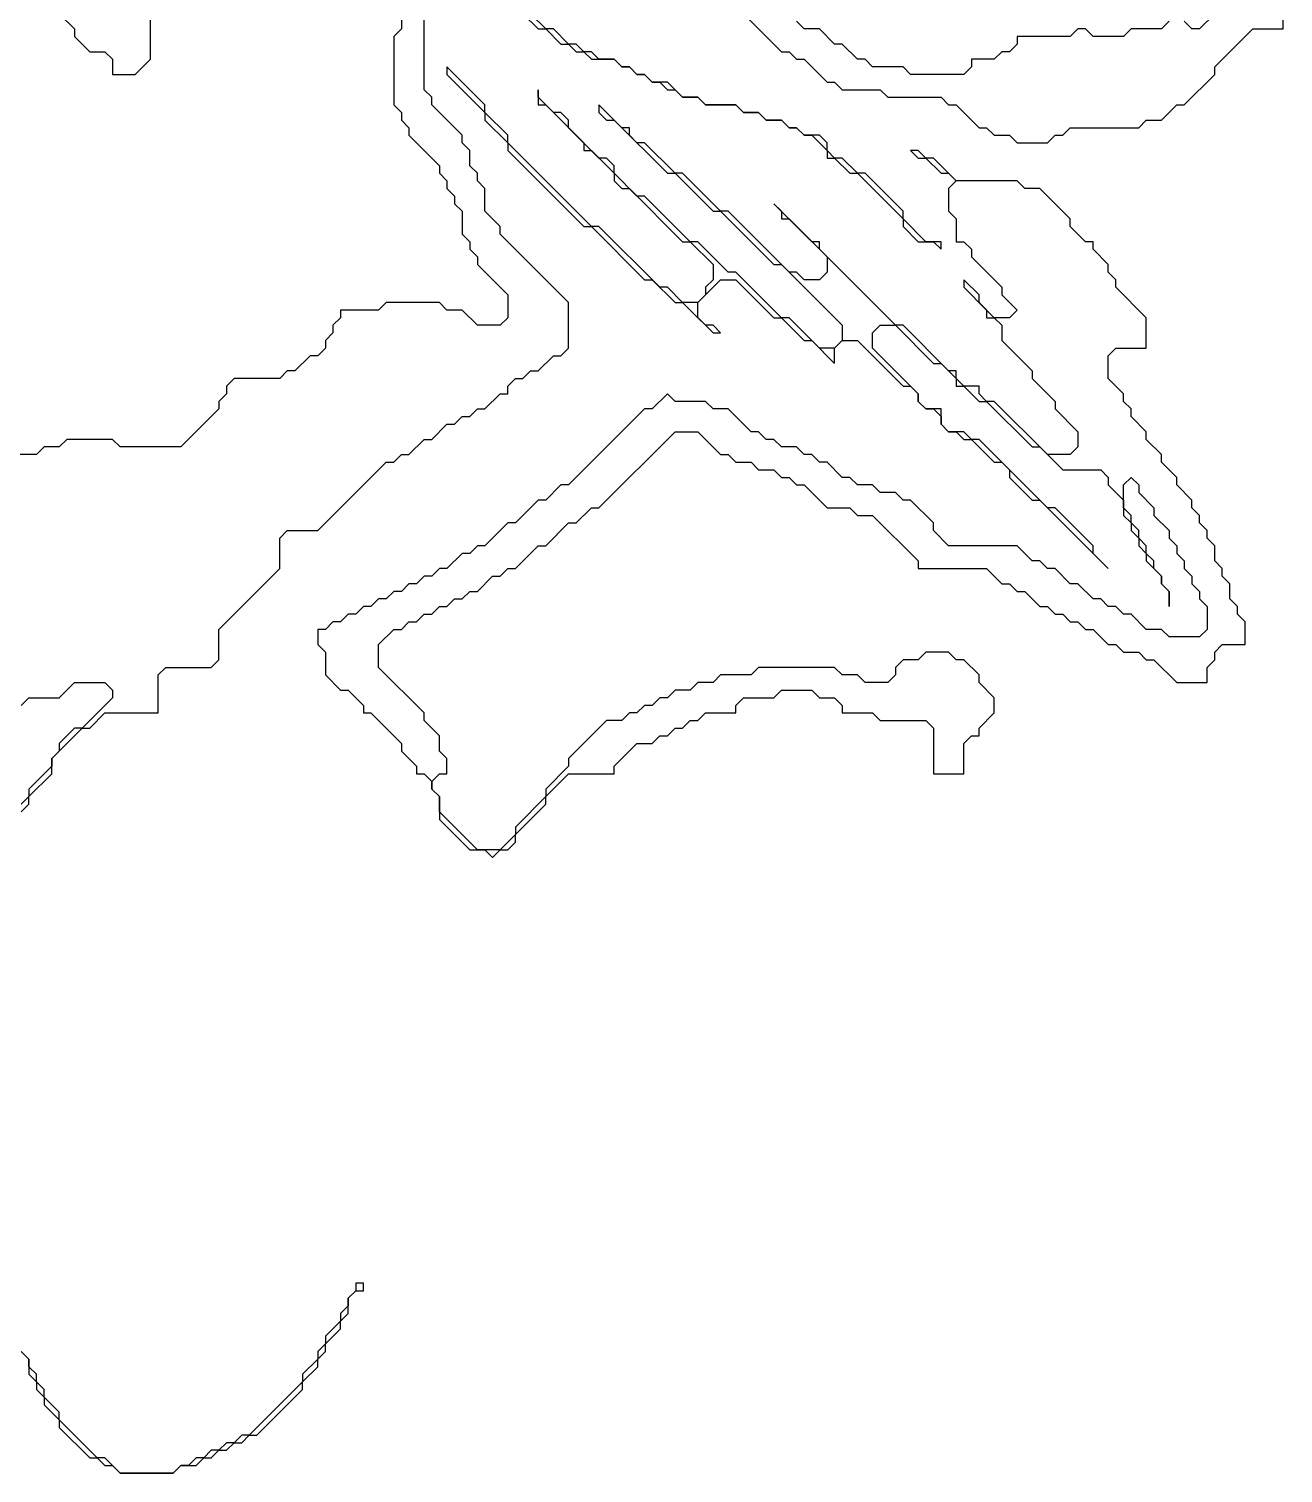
# Model space of a CAD drawing. Header units: metres. Extents: x 0 to 100, y 0 to 141.
# Drawn here: x 87.025 to 91.15, y 8 to 12.75 of the extents above; entities that cross this region are included whole.
import ezdxf

# ---------------------------------------------------------------- set-up
doc = ezdxf.new("R2010")
doc.units = ezdxf.units.M

msp = doc.modelspace()

# ---------------------------------------------------------------- linework, layer by layer
for points in [[(88.25, 12.875), (88.25, 12.75), (88.225, 12.725), (88.225, 12.5), (88.25, 12.475), (88.25, 12.45), (88.275, 12.425), (88.275, 12.4), (88.375, 12.3), (88.375, 12.275), (88.4, 12.25), (88.4, 12.225), (88.425, 12.2), (88.425, 12.175), (88.45, 12.15), (88.45, 12.075), (88.475, 12.05), (88.475, 12.025), (88.5, 12), (88.5, 11.975), (88.6, 11.875), (88.6, 11.8), (88.575, 11.775), (88.5, 11.775), (88.45, 11.825), (88.4, 11.825), (88.375, 11.85), (88.2, 11.85), (88.175, 11.825), (88.05, 11.825), (88.05, 11.8), (88.025, 11.775), (88.025, 11.75), (88, 11.725), (88, 11.7), (87.975, 11.675), (87.95, 11.675), (87.9, 11.625), (87.875, 11.625), (87.85, 11.6), (87.7, 11.6), (87.675, 11.575), (87.675, 11.55), (87.65, 11.525), (87.65, 11.5), (87.525, 11.375), (87.325, 11.375), (87.3, 11.4), (87.15, 11.4), (87.125, 11.375), (87.075, 11.375), (87.05, 11.35), (86.975, 11.35)], [(87.125, 12.8), (87.175, 12.75), (87.175, 12.725), (87.225, 12.675), (87.275, 12.675), (87.3, 12.65), (87.3, 12.6), (87.375, 12.6), (87.425, 12.65), (87.425, 12.825)], [(89.35, 12.825), (89.5, 12.675), (89.525, 12.675), (89.55, 12.65), (89.575, 12.65), (89.65, 12.575), (89.675, 12.575), (89.7, 12.55), (89.825, 12.55), (89.85, 12.525), (90.025, 12.525), (90.05, 12.5), (90.075, 12.5), (90.15, 12.425), (90.175, 12.425), (90.2, 12.4), (90.25, 12.4), (90.275, 12.375), (90.375, 12.375), (90.4, 12.4), (90.425, 12.4), (90.45, 12.425), (90.675, 12.425), (90.7, 12.45), (90.75, 12.45), (90.8, 12.5), (90.825, 12.5), (90.925, 12.6), (90.925, 12.625), (91.05, 12.75), (91.15, 12.75), (91.15, 12.825)], [(87, 10.175), (87.025, 10.2), (87.025, 10.225), (87.1, 10.3), (87.1, 10.35), (87.2, 10.45), (87.225, 10.45), (87.275, 10.5), (87.45, 10.5), (87.45, 10.625), (87.475, 10.65), (87.625, 10.65), (87.65, 10.675), (87.65, 10.775), (87.85, 10.975), (87.85, 11.075), (87.875, 11.1), (87.975, 11.1), (88.2, 11.325), (88.225, 11.325), (88.25, 11.35), (88.275, 11.35), (88.325, 11.4), (88.35, 11.4), (88.4, 11.45), (88.425, 11.45), (88.45, 11.475), (88.475, 11.475), (88.5, 11.5), (88.525, 11.5), (88.575, 11.55), (88.6, 11.55), (88.6, 11.575), (88.625, 11.6), (88.65, 11.6), (88.675, 11.625), (88.7, 11.625), (88.75, 11.675), (88.775, 11.675), (88.8, 11.7), (88.8, 11.85), (88.575, 12.075), (88.575, 12.1), (88.525, 12.15), (88.525, 12.225), (88.5, 12.25), (88.5, 12.275), (88.475, 12.3), (88.475, 12.35), (88.45, 12.375), (88.45, 12.4), (88.35, 12.5), (88.35, 12.525), (88.325, 12.55), (88.325, 12.8)], [(88.65, 12.8), (88.7, 12.75), (88.725, 12.75), (88.775, 12.7), (88.8, 12.7), (88.825, 12.675), (88.85, 12.675), (88.875, 12.65), (88.95, 12.65), (88.975, 12.625), (89, 12.625), (89.025, 12.6), (89.05, 12.6), (89.075, 12.575), (89.1, 12.575), (89.125, 12.55), (89.15, 12.55), (89.175, 12.525), (89.225, 12.525), (89.25, 12.5), (89.35, 12.5), (89.375, 12.475), (89.425, 12.475), (89.45, 12.45), (89.5, 12.45), (89.525, 12.425), (89.55, 12.425), (89.575, 12.4), (89.6, 12.4), (89.65, 12.35), (89.65, 12.325), (89.675, 12.325), (89.725, 12.275), (89.75, 12.275), (89.9, 12.125), (89.9, 12.1), (89.95, 12.05), (90, 12.05), (90.025, 12.025), (90.025, 12.05), (89.975, 12.05), (89.9, 12.125), (89.9, 12.15), (89.775, 12.275), (89.75, 12.275), (89.7, 12.325), (89.675, 12.325), (89.65, 12.35), (89.65, 12.375), (89.625, 12.4), (89.575, 12.4), (89.55, 12.425), (89.525, 12.425), (89.5, 12.45), (89.45, 12.45), (89.425, 12.475), (89.375, 12.475), (89.35, 12.5), (89.25, 12.5), (89.225, 12.525), (89.175, 12.525), (89.125, 12.575), (89.075, 12.575), (89.05, 12.6), (89.025, 12.6), (89, 12.625), (88.975, 12.625), (88.95, 12.65), (88.9, 12.65), (88.875, 12.675), (88.85, 12.675), (88.825, 12.7), (88.8, 12.7), (88.75, 12.75), (88.725, 12.75), (88.675, 12.8)], [(90.925, 12.8), (90.875, 12.75), (90.85, 12.75), (90.825, 12.775)], [(90.775, 12.775), (90.75, 12.75), (90.65, 12.75), (90.625, 12.725), (90.525, 12.725), (90.5, 12.75), (90.475, 12.75), (90.45, 12.725), (90.275, 12.725), (90.275, 12.7), (90.25, 12.675), (90.225, 12.675), (90.2, 12.65), (90.125, 12.65), (90.125, 12.625), (90.1, 12.6), (89.925, 12.6), (89.9, 12.625), (89.8, 12.625), (89.775, 12.65), (89.75, 12.65), (89.7, 12.7), (89.675, 12.7), (89.625, 12.75), (89.575, 12.75), (89.55, 12.775)], [(87, 10.525), (87.025, 10.55), (87.125, 10.55), (87.175, 10.6), (87.275, 10.6), (87.3, 10.575), (87.3, 10.55), (87.2, 10.45), (87.175, 10.45), (87.125, 10.4), (87.125, 10.375), (87.1, 10.35), (87.1, 10.325), (87.025, 10.25), (87.025, 10.225), (87, 10.2)], [(87, 8.4), (87.025, 8.375), (87.025, 8.325), (87.05, 8.3), (87.05, 8.275), (87.075, 8.25), (87.075, 8.225), (87.125, 8.175), (87.125, 8.15), (87.225, 8.05), (87.25, 8.05), (87.275, 8.025), (87.3, 8.025), (87.325, 8), (87.5, 8), (87.525, 8.025), (87.575, 8.025), (87.6, 8.05), (87.625, 8.05), (87.65, 8.075), (87.675, 8.075), (87.7, 8.1), (87.725, 8.1), (87.75, 8.125), (87.775, 8.125), (87.925, 8.275), (87.925, 8.3), (87.975, 8.35), (87.975, 8.375), (88, 8.4), (88, 8.425), (88.05, 8.475), (88.05, 8.5), (88.075, 8.525), (88.075, 8.575), (88.1, 8.6), (88.125, 8.6), (88.125, 8.625), (88.1, 8.625), (88.1, 8.6), (88.075, 8.575), (88.075, 8.55), (88.05, 8.525), (88.05, 8.5), (88, 8.45), (88, 8.425), (87.975, 8.4), (87.975, 8.375), (87.925, 8.325), (87.925, 8.3), (87.75, 8.125), (87.725, 8.125), (87.7, 8.1), (87.675, 8.1), (87.65, 8.075), (87.625, 8.075), (87.6, 8.05), (87.575, 8.05), (87.55, 8.025), (87.525, 8.025), (87.5, 8), (87.325, 8), (87.275, 8.05), (87.25, 8.05), (87.125, 8.175), (87.125, 8.2), (87.075, 8.25), (87.075, 8.275), (87.05, 8.3), (87.05, 8.325), (87.025, 8.35), (87.025, 8.375), (87, 8.4)]]:
    msp.add_lwpolyline(points)
msp.add_lwpolyline([(88.4, 12.625), (88.4, 12.6), (88.525, 12.475), (88.525, 12.45), (88.6, 12.375), (88.6, 12.35), (88.85, 12.1), (88.875, 12.1), (89.05, 11.925), (89.075, 11.925), (89.15, 11.85), (89.175, 11.85), (89.275, 11.75), (89.3, 11.75), (89.275, 11.775), (89.25, 11.775), (89.225, 11.8), (89.225, 11.85), (89.3, 11.925), (89.35, 11.925), (89.475, 11.8), (89.5, 11.8), (89.575, 11.725), (89.6, 11.725), (89.675, 11.65), (89.675, 11.7), (89.7, 11.725), (89.75, 11.725), (89.9, 11.575), (89.925, 11.575), (89.95, 11.55), (89.95, 11.525), (89.975, 11.5), (90, 11.5), (90.025, 11.475), (90.025, 11.45), (90.05, 11.425), (90.075, 11.425), (90.1, 11.4), (90.125, 11.4), (90.2, 11.325), (90.225, 11.325), (90.25, 11.3), (90.25, 11.275), (90.325, 11.2), (90.35, 11.2), (90.575, 10.975), (90.525, 11.025), (90.525, 11.05), (90.4, 11.175), (90.375, 11.175), (90.15, 11.4), (90.125, 11.4), (90.1, 11.425), (90.05, 11.425), (90.025, 11.45), (90.025, 11.5), (89.975, 11.5), (89.95, 11.525), (89.95, 11.55), (89.8, 11.7), (89.8, 11.75), (89.825, 11.775), (89.875, 11.775), (90, 11.65), (90.025, 11.65), (90.075, 11.6), (90.075, 11.575), (90.1, 11.575), (90.15, 11.525), (90.175, 11.525), (90.325, 11.375), (90.35, 11.375), (90.425, 11.3), (90.55, 11.3), (90.575, 11.275), (90.575, 11.25), (90.625, 11.2), (90.625, 11.15), (90.65, 11.125), (90.65, 11.1), (90.675, 11.075), (90.675, 11.05), (90.7, 11.025), (90.7, 11), (90.75, 10.95), (90.75, 10.925), (90.775, 10.9), (90.775, 10.85), (90.775, 10.9), (90.75, 10.925), (90.75, 10.95), (90.725, 10.975), (90.725, 11), (90.7, 11.025), (90.7, 11.05), (90.675, 11.075), (90.675, 11.1), (90.65, 11.125), (90.65, 11.15), (90.625, 11.175), (90.625, 11.25), (90.65, 11.275), (90.675, 11.25), (90.675, 11.225), (90.725, 11.175), (90.725, 11.15), (90.775, 11.1), (90.775, 11.075), (90.8, 11.05), (90.8, 11.025), (90.825, 11), (90.825, 10.975), (90.85, 10.95), (90.85, 10.925), (90.875, 10.9), (90.875, 10.875), (90.9, 10.85), (90.9, 10.775), (90.875, 10.75), (90.775, 10.75), (90.75, 10.775), (90.7, 10.775), (90.65, 10.825), (90.625, 10.825), (90.6, 10.85), (90.575, 10.85), (90.55, 10.875), (90.525, 10.875), (90.475, 10.925), (90.45, 10.925), (90.4, 10.975), (90.375, 10.975), (90.35, 11), (90.325, 11), (90.275, 11.05), (90.05, 11.05), (90, 11.1), (90, 11.125), (89.925, 11.2), (89.9, 11.2), (89.875, 11.225), (89.825, 11.225), (89.8, 11.25), (89.75, 11.25), (89.725, 11.275), (89.7, 11.275), (89.65, 11.325), (89.625, 11.325), (89.6, 11.35), (89.575, 11.35), (89.55, 11.375), (89.5, 11.375), (89.475, 11.4), (89.45, 11.4), (89.425, 11.425), (89.4, 11.425), (89.325, 11.5), (89.275, 11.5), (89.25, 11.525), (89.15, 11.525), (89.125, 11.55), (89.075, 11.5), (89.05, 11.5), (88.8, 11.25), (88.775, 11.25), (88.725, 11.2), (88.7, 11.2), (88.625, 11.125), (88.6, 11.125), (88.525, 11.05), (88.5, 11.05), (88.475, 11.025), (88.45, 11.025), (88.4, 10.975), (88.375, 10.975), (88.35, 10.95), (88.325, 10.95), (88.3, 10.925), (88.275, 10.925), (88.25, 10.9), (88.225, 10.9), (88.2, 10.875), (88.175, 10.875), (88.15, 10.85), (88.125, 10.85), (88.1, 10.825), (88.075, 10.825), (88.05, 10.8), (88.025, 10.8), (88, 10.775), (87.975, 10.775), (87.975, 10.725), (88, 10.7), (88, 10.625), (88.05, 10.575), (88.075, 10.575), (88.125, 10.525), (88.125, 10.5), (88.15, 10.5), (88.25, 10.4), (88.25, 10.375), (88.3, 10.325), (88.3, 10.3), (88.325, 10.3), (88.35, 10.275), (88.35, 10.25), (88.375, 10.225), (88.375, 10.15), (88.475, 10.05), (88.525, 10.05), (88.55, 10.025), (88.575, 10.05), (88.6, 10.05), (88.625, 10.075), (88.625, 10.1), (88.725, 10.2), (88.725, 10.225), (88.8, 10.3), (88.95, 10.3), (88.95, 10.325), (89.025, 10.4), (89.075, 10.4), (89.1, 10.425), (89.125, 10.425), (89.15, 10.45), (89.175, 10.45), (89.2, 10.475), (89.225, 10.475), (89.25, 10.5), (89.35, 10.5), (89.35, 10.525), (89.375, 10.55), (89.475, 10.55), (89.5, 10.575), (89.6, 10.575), (89.625, 10.55), (89.675, 10.55), (89.7, 10.525), (89.7, 10.5), (89.8, 10.5), (89.825, 10.475), (89.975, 10.475), (90, 10.45), (90, 10.3), (90.1, 10.3), (90.1, 10.4), (90.125, 10.425), (90.15, 10.425), (90.15, 10.45), (90.2, 10.5), (90.2, 10.55), (90.15, 10.6), (90.15, 10.625), (90.1, 10.675), (90.075, 10.675), (90.05, 10.7), (89.975, 10.7), (89.95, 10.675), (89.9, 10.675), (89.875, 10.65), (89.875, 10.625), (89.85, 10.6), (89.775, 10.6), (89.75, 10.625), (89.7, 10.625), (89.675, 10.65), (89.425, 10.65), (89.4, 10.625), (89.3, 10.625), (89.275, 10.6), (89.225, 10.6), (89.2, 10.575), (89.15, 10.575), (89.125, 10.55), (89.1, 10.55), (89.075, 10.525), (89.05, 10.525), (89.025, 10.5), (89, 10.5), (88.975, 10.475), (88.925, 10.475), (88.8, 10.35), (88.8, 10.325), (88.725, 10.25), (88.725, 10.225), (88.625, 10.125), (88.625, 10.1), (88.575, 10.05), (88.5, 10.05), (88.375, 10.175), (88.375, 10.225), (88.35, 10.25), (88.35, 10.275), (88.375, 10.3), (88.4, 10.3), (88.4, 10.35), (88.375, 10.375), (88.375, 10.425), (88.325, 10.475), (88.325, 10.5), (88.175, 10.65), (88.175, 10.725), (88.225, 10.775), (88.25, 10.775), (88.275, 10.8), (88.3, 10.8), (88.325, 10.825), (88.35, 10.825), (88.375, 10.85), (88.4, 10.85), (88.425, 10.875), (88.45, 10.875), (88.475, 10.9), (88.5, 10.9), (88.55, 10.95), (88.575, 10.95), (88.6, 10.975), (88.625, 10.975), (88.7, 11.05), (88.725, 11.05), (88.8, 11.125), (88.825, 11.125), (88.875, 11.175), (88.9, 11.175), (89.15, 11.425), (89.225, 11.425), (89.3, 11.35), (89.325, 11.35), (89.35, 11.325), (89.4, 11.325), (89.425, 11.3), (89.475, 11.3), (89.5, 11.275), (89.525, 11.275), (89.55, 11.25), (89.575, 11.25), (89.65, 11.175), (89.725, 11.175), (89.75, 11.15), (89.8, 11.15), (89.95, 11), (89.95, 10.975), (90.175, 10.975), (90.225, 10.925), (90.25, 10.925), (90.275, 10.9), (90.3, 10.9), (90.35, 10.85), (90.375, 10.85), (90.4, 10.825), (90.425, 10.825), (90.45, 10.8), (90.475, 10.8), (90.5, 10.775), (90.525, 10.775), (90.575, 10.725), (90.6, 10.725), (90.625, 10.7), (90.675, 10.7), (90.7, 10.675), (90.725, 10.675), (90.8, 10.6), (90.9, 10.6), (90.9, 10.65), (90.925, 10.675), (90.925, 10.7), (90.95, 10.725), (91.025, 10.725), (91.025, 10.8), (91, 10.825), (91, 10.85), (90.975, 10.875), (90.975, 10.925), (90.95, 10.95), (90.95, 10.975), (90.925, 11), (90.925, 11.05), (90.9, 11.075), (90.9, 11.1), (90.875, 11.125), (90.875, 11.15), (90.85, 11.175), (90.85, 11.2), (90.8, 11.25), (90.8, 11.275), (90.75, 11.325), (90.75, 11.35), (90.7, 11.4), (90.7, 11.425), (90.65, 11.475), (90.65, 11.5), (90.625, 11.525), (90.625, 11.55), (90.575, 11.6), (90.575, 11.675), (90.6, 11.7), (90.7, 11.7), (90.7, 11.8), (90.6, 11.9), (90.6, 11.925), (90.575, 11.95), (90.575, 11.975), (90.525, 12.025), (90.525, 12.05), (90.5, 12.05), (90.45, 12.1), (90.45, 12.125), (90.35, 12.225), (90.3, 12.225), (90.275, 12.25), (90.075, 12.25), (90, 12.325), (89.975, 12.325), (89.95, 12.35), (89.925, 12.35), (89.95, 12.325), (89.975, 12.325), (90.025, 12.275), (90.05, 12.275), (90.075, 12.25), (90.05, 12.225), (90.05, 12.15), (90.075, 12.125), (90.075, 12.05), (90.1, 12.05), (90.125, 12.025), (90.125, 12), (90.225, 11.9), (90.225, 11.875), (90.275, 11.825), (90.25, 11.8), (90.2, 11.8), (90.15, 11.85), (90.15, 11.875), (90.1, 11.925), (90.1, 11.9), (90.175, 11.825), (90.175, 11.8), (90.2, 11.8), (90.225, 11.775), (90.225, 11.725), (90.325, 11.625), (90.325, 11.6), (90.4, 11.525), (90.4, 11.5), (90.475, 11.425), (90.475, 11.375), (90.45, 11.35), (90.375, 11.35), (90.2, 11.525), (90.175, 11.525), (90.15, 11.55), (90.15, 11.575), (90.1, 11.575), (90.075, 11.6), (90.075, 11.625), (90.05, 11.625), (89.9, 11.775), (89.875, 11.775), (89.625, 12.025), (89.625, 12.05), (89.6, 12.05), (89.475, 12.175), (89.5, 12.15), (89.5, 12.125), (89.525, 12.125), (89.65, 12), (89.65, 11.95), (89.625, 11.925), (89.575, 11.925), (89.55, 11.95), (89.525, 11.95), (89.325, 12.15), (89.3, 12.15), (89.175, 12.275), (89.15, 12.275), (89.05, 12.375), (89.025, 12.375), (89, 12.4), (89, 12.425), (88.975, 12.425), (88.9, 12.5), (88.9, 12.475), (88.925, 12.45), (88.95, 12.45), (89.125, 12.275), (89.15, 12.275), (89.275, 12.15), (89.3, 12.15), (89.475, 11.975), (89.5, 11.975), (89.7, 11.775), (89.7, 11.725), (89.675, 11.7), (89.625, 11.7), (89.525, 11.8), (89.5, 11.8), (89.35, 11.95), (89.325, 11.95), (89.225, 12.05), (89.2, 12.05), (89.05, 12.2), (89.025, 12.2), (88.95, 12.275), (88.95, 12.3), (88.925, 12.325), (88.9, 12.325), (88.8, 12.425), (88.8, 12.45), (88.775, 12.475), (88.75, 12.475), (88.7, 12.525), (88.7, 12.55), (88.7, 12.5), (88.725, 12.5), (88.85, 12.375), (88.85, 12.35), (88.875, 12.35), (88.95, 12.275), (88.95, 12.25), (88.975, 12.225), (89, 12.225), (89.175, 12.05), (89.2, 12.05), (89.275, 11.975), (89.275, 11.925), (89.25, 11.9), (89.25, 11.875), (89.225, 11.85), (89.175, 11.85), (89.125, 11.9), (89.1, 11.9), (88.9, 12.1), (88.875, 12.1), (88.6, 12.375), (88.6, 12.4), (88.525, 12.475), (88.525, 12.5)], close=True)

doc.saveas('drawing.dxf')
